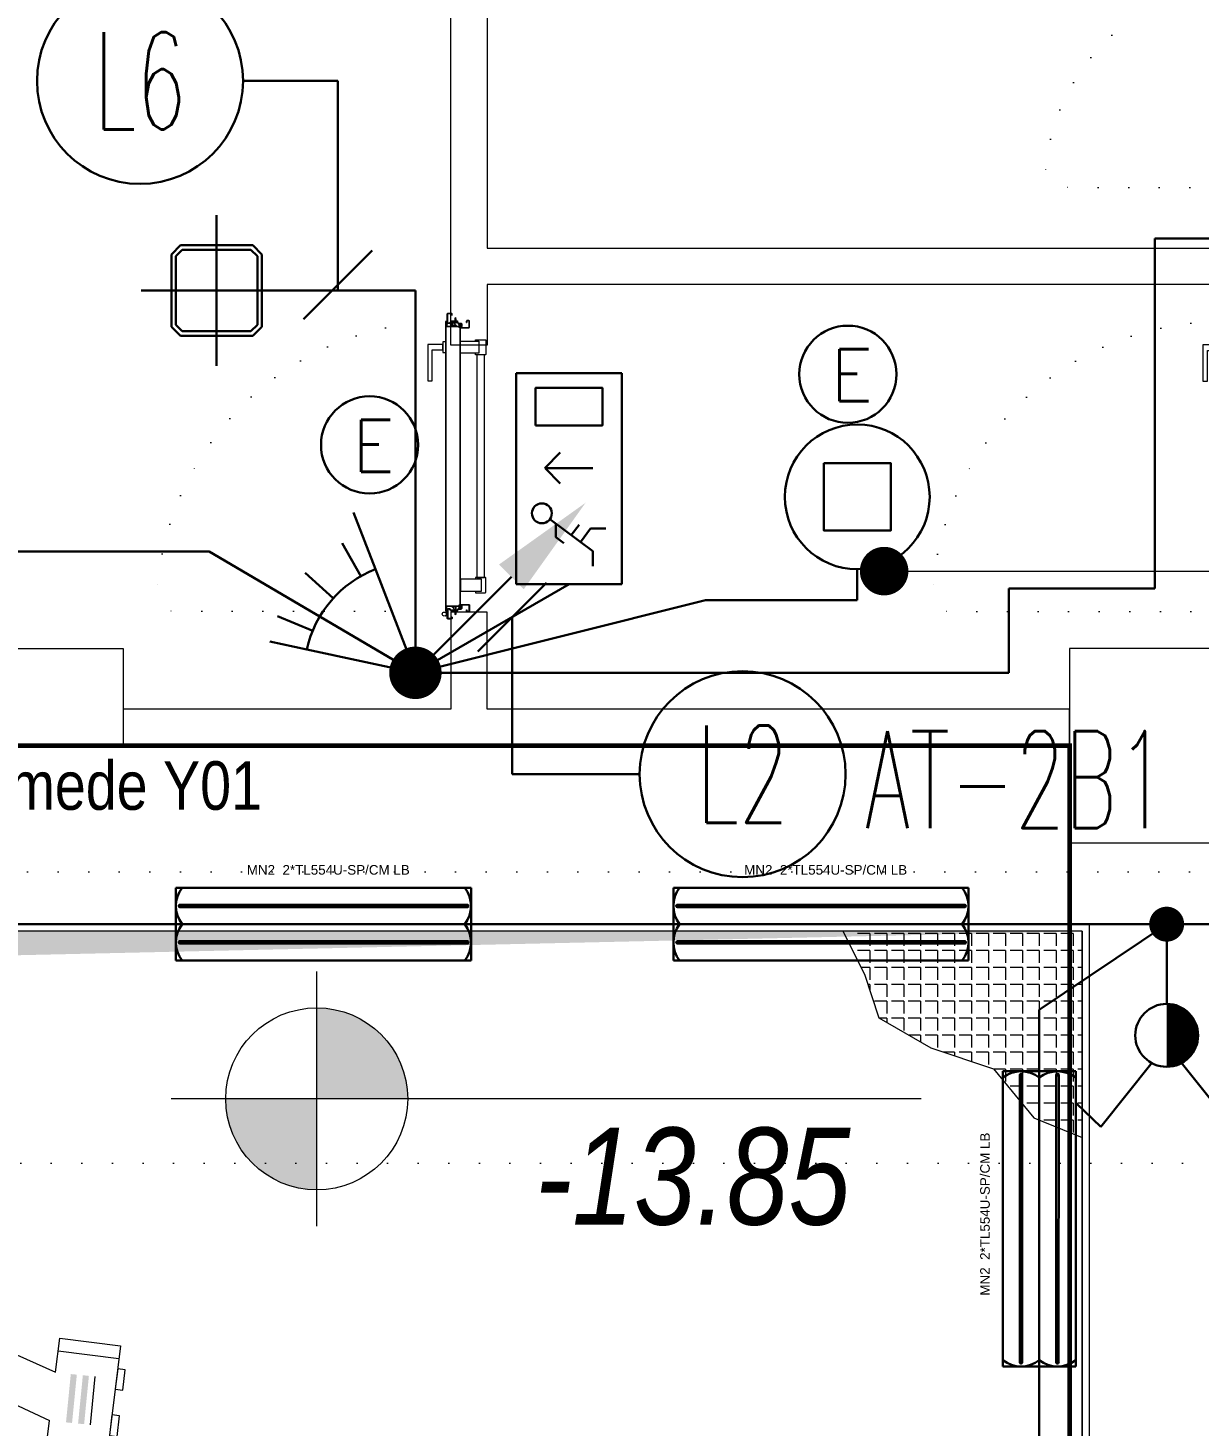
# Model space of a CAD drawing. Header units: metres. Extents: x -13316 to 152404, y -3899 to 30226.
# Drawn here: x 751 to 1233, y 6470 to 7046 of the extents above; entities that cross this region are included whole.
import ezdxf
from ezdxf.enums import TextEntityAlignment as Align

# ---------------------------------------------------------------- set-up
doc = ezdxf.new("R2010")
doc.units = ezdxf.units.M
doc.header["$LTSCALE"] = 100
doc.header["$MEASUREMENT"] = 0
doc.linetypes.add('DOT2', pattern=[0.125, 0, -0.125])
doc.linetypes.add('HIDDEN', pattern=[0.375, 0.25, -0.125])
doc.layers.get('0').update_dxf_attribs({"color": 9, "lineweight": 9})
for name, color, linetype, lineweight in [('00', 9, 'Continuous', 9), ('01', 9, 'Continuous', 9), ('06B', 9, 'Continuous', 9), ('06D', 9, 'Continuous', 9), ('10', 9, 'Continuous', 9), ('14', 9, 'Continuous', 9), ('15', 9, 'Continuous', 9), ('20', 9, 'DOT2', 9), ('21', 9, 'Continuous', 9), ('21_mahal200', 9, 'Continuous', 9), ('E-1x8 W ACİL ÇIKIŞ ARMATÜRÜ (TİP2)', 7, 'Continuous', 30), ('E-2x18(W) PL DOWNLIGHT ARMATÜR (SIVAÜSTÜ)', 7, 'Continuous', 30), ('E-2x54 W SIVAÜSTÜ FLUORESAN YÜKSEK TAVAN ARMATÜRÜ', 7, 'Continuous', 30), ('E-60W PL DOWNLIGHT ARMATÜR (SIVAÜSTÜ)', 7, 'Continuous', 30), ('E-ACİL AYDINLATMA KİTİ', 7, 'Continuous', 30), ('E-DUVARA MONTE PIR (HAREKET SENSÖRÜ)', 7, 'Continuous', 30), ('E-KABLO', 7, 'Continuous', 30), ('E-KOMÜTATÖR ANAHTAR (ETANŞ)', 7, 'Continuous', 30), ('E-LINYE', 7, 'Continuous', 30), ('E-YUKARI ÇIKAN HAT', 7, 'Continuous', 30)]:
    doc.layers.add(name, color=color, linetype=linetype, lineweight=lineweight)
doc.styles.add('Arial', font='arial.ttf', dxfattribs={"height": 2.5})
doc.styles.add('E-YAZI', font='txttw.shx')
doc.styles.add('MuuM_TEXT-ITALIC', font='ARIALNI.TTF')
doc.styles.add('MuuM_TEXT-STANDART', font='ARIALN.TTF')
doc.dimstyles.new('MuuM_DIM200', dxfattribs={"dimscale": 20, "dimtxt": 2, "dimasz": 1, "dimexe": 1, "dimexo": 1, "dimgap": 1, "dimtad": 1, "dimdec": 1, "dimrnd": 0.5, "dimdsep": 46, "dimtxsty": 'MuuM_TEXT-STANDART', "dimblk": 'ARCHTICK', "dimcen": 0, "dimdle": 0.15, "dimclrd": 256, "dimclre": 256, "dimclrt": 256, "dimadec": 0, "dimazin": 0, "dimtfac": 5, "dimtdec": 1, "dimtix": 1, "dimtmove": 2, "dimatfit": 3, "dimldrblk": 'DOT', "dimfxl": 3, "dimfxlon": 1, "dimtolj": 1, "dimlwd": -1, "dimlwe": -1, "dimarcsym": 0})

# ---------------------------------------------------------------- blocks, each defined once
blk = doc.blocks.new('2x54 W SIVAÜSTÜ FLUORESAN YÜKSEK TAVAN ARMATÜRÜ')
at = {"layer": 'E-2x54 W SIVAÜSTÜ FLUORESAN YÜKSEK TAVAN ARMATÜRÜ', "color": 4}
for p, q in [((-60.8, 15), (-60.8, -15)), ((-60.8, 15), (60.8, 15)), ((60.8, 15), (60.8, 0)), ((-60, 0), (-15, 0)), ((15, 0), (60, 0)), ((60.8, 0), (60.8, -15)), ((-60.8, -15), (60.8, -15))]:
    blk.add_line(p, q, dxfattribs=at)
at = {"layer": 'E-2x54 W SIVAÜSTÜ FLUORESAN YÜKSEK TAVAN ARMATÜRÜ', "color": 7}
for p, q in [((-59.27, 8.01), (59.32, 8.01)), ((-59.16, 7.01), (59.44, 7)), ((-60.8, 0), (60.8, 0)), ((-59.27, -6.99), (59.32, -6.99)), ((-59.16, -7.99), (59.44, -8))]:
    blk.add_line(p, q, dxfattribs=at)
for centre in [(-59.23, 7.63), (-59.23, 7.33), (59.36, 7.63), (59.36, 7.33), (-59.23, -7.37), (-59.23, -7.67), (59.36, -7.37), (59.36, -7.67)]:
    blk.add_circle(centre, 0.11, dxfattribs=at)
for centre, radius, start, end in [((-48.66, 7.5), 12.14, 141.85995, 218.14005), ((48.66, 7.5), 12.14, 321.85995, 38.14005), ((-59.12, 7.51), 0.515, 106.86737, 266.76121), ((-59.32, 7.49), 0.519, 289.2244, 84.40418), ((59.47, 7.51), 0.515, 106.86737, 266.76121), ((59.27, 7.49), 0.519, 289.2244, 84.40418), ((-48.66, -7.5), 12.14, 141.85995, 218.14005), ((48.66, -7.5), 12.14, 321.85995, 38.14005), ((-59.12, -7.49), 0.515, 106.86737, 266.76121), ((-59.32, -7.51), 0.519, 289.2244, 84.40418), ((59.47, -7.49), 0.515, 106.86737, 266.76121), ((59.27, -7.51), 0.519, 289.2244, 84.40418)]:
    blk.add_arc(centre, radius, start, end, dxfattribs=at)
at = {"layer": 'E-2x54 W SIVAÜSTÜ FLUORESAN YÜKSEK TAVAN ARMATÜRÜ', "color": 7, "style": 'Arial'}
blk.add_text('MN2  2*TL554U-SP/CM LB', height=3.9508, dxfattribs=at).set_placement((-31.61, 20.4))
blk = doc.blocks.new('100_KOMÜTATÖR ANAHTAR (ETANŞ)')
at = {"layer": 'E-KOMÜTATÖR ANAHTAR (ETANŞ)', "color": 4}
for p, q in [((-1.695, 5.222), (-2.326, 4.622)), ((-0.372, 3.563), (-1.695, 5.222)), ((0.372, 3.563), (1.695, 5.222)), ((1.695, 5.222), (2.326, 4.622)), ((0, 2.053), (0, 0))]:
    blk.add_line(p, q, dxfattribs=at)
at = {"layer": 'E-KOMÜTATÖR ANAHTAR (ETANŞ)', "color": 4, "const_width": 0.81}
blk.add_lwpolyline([(0, 3.268, 0.414214), (-0.405, 2.863, 0.414214), (0, 2.458, 0.414214)], format="xyb", dxfattribs=at)
at = {"layer": 'E-KOMÜTATÖR ANAHTAR (ETANŞ)', "color": 4}
blk.add_circle((0, 2.863), 0.81, dxfattribs=at)
blk = doc.blocks.new('100_1x8 W ACİL ÇIKIŞ ARMATÜRÜ (TİP2)')
at = {"layer": 'E-1x8 W ACİL ÇIKIŞ ARMATÜRÜ (TİP2)', "color": 4}
for p, q in [((-3.4, 0), (-3.4, 3.4)), ((-3.4, 3.4), (3.4, 3.4)), ((3.4, 3.4), (3.4, 0)), ((3.4, 0), (-3.4, 0))]:
    blk.add_line(p, q, dxfattribs=at)
at = {"layer": 'E-1x8 W ACİL ÇIKIŞ ARMATÜRÜ (TİP2)', "color": 1}
for p, q in [((-1.305, 2.317), (-2.331, 0.937)), ((-0.16, 1.989), (0.335, 2.471)), ((0.34, 2.476), (0.34, 0.934)), ((0.34, 2.476), (0.84, 1.989)), ((-1.882, 2.125), (-2.072, 1.87)), ((-1.448, 2.125), (-1.882, 2.125)), ((-1.484, 1.378), (-1.818, 1.627)), ((-2.821, 0.937), (-2.331, 0.937)), ((-1.608, 1.01), (-2.039, 1.33)), ((-1.608, 1.01), (-1.608, 0.516))]:
    blk.add_line(p, q, dxfattribs=at)
blk.add_lwpolyline([(1.715, 2.777), (2.92, 2.777), (2.92, 0.623), (1.715, 0.623)], close=True, dxfattribs=at)
blk.add_circle((-1.115, 2.574), 0.32, dxfattribs=at)
blk = doc.blocks.new('100_YUKARI ÇIKAN HAT')
at = {"layer": 'E-YUKARI ÇIKAN HAT', "color": 3, "linetype": 'Continuous'}
blk.add_line((2.472, 2.471), (0, 0), dxfattribs=at)
at = {"layer": 'E-YUKARI ÇIKAN HAT', "color": 4, "linetype": 'Continuous', "const_width": 0.675}
blk.add_lwpolyline([(-0.338, 0, 1), (0.337, 0, 1)], format="xyb", close=True, dxfattribs=at)
at = {"layer": 'E-YUKARI ÇIKAN HAT', "color": 3, "linetype": 'Continuous'}
blk.add_solid([(2.154, 2.789), (2.79, 2.152), (4.382, 4.379)], dxfattribs=at)
blk = doc.blocks.new('100_60W PL DOWNLIGHT ARMATÜR (SIVAÜSTÜ)')
at = {"layer": 'E-60W PL DOWNLIGHT ARMATÜR (SIVAÜSTÜ)', "color": 3}
blk.add_lwpolyline([(-0.865, 0.865), (0.865, 0.865), (0.865, -0.865), (-0.865, -0.865)], close=True, dxfattribs=at)
at = {"layer": 'E-60W PL DOWNLIGHT ARMATÜR (SIVAÜSTÜ)', "color": 4}
blk.add_circle((0, 0), 1.865, dxfattribs=at)
blk = doc.blocks.new('100_DUVARA MONTE PIR (HAREKET SENSÖRÜ)')
at = {"layer": 'E-DUVARA MONTE PIR (HAREKET SENSÖRÜ)', "color": 4}
for p, q in [((3.645, 1.193), (2.717, 0.889)), ((2.717, 0.889), (0, 0)), ((3.799, 0.528), (2.831, 0.393)), ((0, 0), (2.232, -1.786)), ((3.751, -0.797), (2.796, -0.594)), ((2.232, -1.786), (3.454, -2.765)), ((3.311, -1.936), (2.468, -1.443))]:
    blk.add_line(p, q, dxfattribs=at)
blk.add_arc((0, 0), 2.859, 321.3229, 18.1202, dxfattribs=at)
blk = doc.blocks.new('100_2x18(W) PL DOWNLIGHT ARMATÜR (SIVAÜSTÜ)')
at = {"layer": 'E-2x18(W) PL DOWNLIGHT ARMATÜR (SIVAÜSTÜ)', "color": 4, "ltscale": 0.4}
for q in [(0, 25), (0, 25), (-25, 0), (-25, 0), (0, -25), (25, 0), (0, -25), (25, 0)]:
    blk.add_line((0, 0), q, dxfattribs=at)
at = {"layer": 'E-2x18(W) PL DOWNLIGHT ARMATÜR (SIVAÜSTÜ)', "color": 4}
for p, q in [((-12, 15), (-15, 12)), ((12, 15), (-12, 15)), ((15, 12), (12, 15)), ((-15, 12), (-15, -12)), ((-11.38, 13.5), (-13.5, 11.38)), ((-13.5, 11.38), (-13.5, -11.38)), ((11.38, 13.5), (-11.38, 13.5)), ((13.5, 11.38), (11.38, 13.5)), ((13.5, -11.38), (13.5, 11.38)), ((15, -12), (15, 12)), ((-15, -12), (-12, -15)), ((-13.5, -11.38), (-11.38, -13.5)), ((-11.38, -13.5), (11.38, -13.5)), ((11.38, -13.5), (13.5, -11.38)), ((12, -15), (15, -12)), ((-12, -15), (12, -15))]:
    blk.add_line(p, q, dxfattribs=at)
blk = doc.blocks.new('100_ACİL AYDINLATMA KİTİ')
at = {"layer": 'E-ACİL AYDINLATMA KİTİ', "color": 3}
blk.add_circle((0, 0), 1.251, dxfattribs=at)
at = {"layer": 'E-ACİL AYDINLATMA KİTİ', "color": 3, "style": 'E-YAZI'}
blk.add_text('E', height=1.34, dxfattribs=at).set_placement((-0.448, -0.694))
blk = doc.blocks.new('p-kolon_80x80')
blk.add_lwpolyline([(-40, -40), (40, -40), (40, 40), (-40, 40)], close=True)
blk = doc.blocks.new('2.bod.sitatik')
at = {"layer": '01'}
blk.add_lwpolyline([(1981.24, 154.38), (1694.99, -40), (1694.99, -40), (60, -1150.28), (40, -1163.86), (40, -1188.24), (40, -1370), (40, -1370), (40, -1430), (40, -1430), (40, -1850), (470, -1850), (470, -1890), (40, -1890), (40, -2160), (470, -2160), (470, -2200), (40, -2200), (40, -2200), (40, -2200), (40, -2945), (0, -2945), (0, -1142.67), (1968.94, 194.38)], dxfattribs=at)
blk.add_blockref('p-kolon_80x80', (900, -2200), dxfattribs=at)
blk = doc.blocks.new('p-işyeri')
at = {"color": 0, "const_width": 2}
blk.add_lwpolyline([(200, 0), (200, 700), (-200, 700), (-200, 0)], close=True, dxfattribs=at)
blk = doc.blocks.new('*U21')
at = {"ltscale": 15}
for p, q in [((-24.9, 0.9), (-25.7, 0)), ((-24.9, -0.9), (-25.7, 0)), ((-22.9, 1.5), (-24.9, 0.9)), ((-22.9, 1.5), (-22.9, -1.5)), ((-21.2, -2.7), (-18.1, 2.8)), ((-21, -2.7), (-17.9, 2.7)), ((-19.7, -2.7), (-16.6, 2.8)), ((-19.5, -2.7), (-16.4, 2.7)), ((-18.5, 1.5), (-18.3, 2)), ((-18.2, -2.7), (-15.1, 2.8)), ((-18, -2.7), (-14.9, 2.7)), ((-17, 1.5), (-16.8, 2)), ((-16.7, -2.7), (-13.6, 2.8)), ((-16.5, -2.7), (-13.4, 2.7)), ((-15.5, 1.5), (-15.3, 2)), ((-15.2, -2.7), (-12.1, 2.8)), ((-15, -2.7), (-11.9, 2.7)), ((-14, 1.5), (-13.8, 2)), ((-13.7, -2.7), (-10.6, 2.8)), ((-13.5, -2.7), (-10.4, 2.7)), ((-12.5, 1.5), (-12.3, 2)), ((-12.2, -2.7), (-9.1, 2.8)), ((-12, -2.7), (-8.9, 2.7)), ((-11, 1.5), (-10.8, 2)), ((-10.7, -2.7), (-7.6, 2.8)), ((-10.5, -2.7), (-7.4, 2.7)), ((-9.5, 1.5), (-9.3, 2)), ((-9.2, -2.7), (-6.1, 2.8)), ((-9, -2.7), (-5.9, 2.7)), ((-8, 1.5), (-7.8, 2)), ((-7.7, -2.7), (-4.6, 2.8)), ((-7.5, -2.7), (-4.4, 2.7)), ((-6.5, 1.5), (-6.3, 2)), ((-6.2, -2.7), (-3.1, 2.8)), ((-6, -2.7), (-2.9, 2.7)), ((-5, 1.5), (-4.8, 2)), ((-4.7, -2.7), (-1.6, 2.8)), ((-4.5, -2.7), (-1.4, 2.7)), ((-3.5, 1.5), (-3.3, 2)), ((-2, 1.5), (-1.8, 2)), ((-0.5, 4.2), (-1.5, 1.5)), ((0, 0.5), (-0.6, 0.5)), ((-24.9, -0.9), (-22.9, -1.5)), ((-8.6, -1.5), (-22.9, -1.5)), ((-21.2, -2.7), (-20.9, -1.5)), ((-20.3, -1.5), (-19.1, -1.5)), ((-19.7, -2.7), (-19.4, -1.5)), ((-18.8, -1.5), (-17.6, -1.5)), ((-18.2, -2.7), (-17.9, -1.5)), ((-17.3, -1.5), (-16.1, -1.5)), ((-16.7, -2.7), (-16.4, -1.5)), ((-15.8, -1.5), (-14.6, -1.5)), ((-15.2, -2.7), (-14.9, -1.5)), ((-14.3, -1.5), (-13.1, -1.5)), ((-13.7, -2.7), (-13.4, -1.5)), ((-12.8, -1.5), (-11.6, -1.5)), ((-12.2, -2.7), (-11.9, -1.5)), ((-11.3, -1.5), (-10.1, -1.5)), ((-10.7, -2.7), (-10.4, -1.5)), ((-9.8, -1.5), (-8.6, -1.5)), ((-9.2, -2.7), (-8.9, -1.5)), ((-8.3, -1.5), (-7.1, -1.5)), ((-7.7, -2.7), (-7.4, -1.5)), ((-6.8, -1.5), (-5.6, -1.5)), ((-6.2, -2.7), (-5.9, -1.5)), ((-5.3, -1.5), (-4.1, -1.5)), ((-4.7, -2.7), (-4.4, -1.5)), ((-3.8, -1.5), (-2.1, -1.5)), ((-0.5, -4.2), (-1.5, -1.5)), ((0, -0.5), (-0.6, -0.5))]:
    blk.add_line(p, q, dxfattribs=at)
for p, q in [((-6.9, 1.5), (-22.9, 1.5)), ((-17.4, 1.5), (-18.6, 1.5)), ((-15.9, 1.5), (-17.1, 1.5)), ((-14.4, 1.5), (-15.6, 1.5)), ((-12.9, 1.5), (-14.1, 1.5)), ((-11.4, 1.5), (-12.6, 1.5)), ((-9.9, 1.5), (-11.1, 1.5)), ((-8.4, 1.5), (-9.6, 1.5)), ((-6.9, 1.5), (-8.1, 1.5)), ((-5.4, 1.5), (-6.6, 1.5)), ((-3.9, 1.5), (-5.1, 1.5)), ((-2.4, 1.5), (-3.6, 1.5)), ((-1.5, 1.5), (-2.1, 1.5)), ((0, 0.5), (0, 4.1)), ((-1.5, -1.5), (-2.1, -1.5)), ((0, -0.5), (0, -4.1))]:
    blk.add_line(p, q)
for centre, radius, start, end in [((-26, 3.9), 3.92, 274.361, 322.10246), ((-26, -3.9), 3.92, 37.89754, 85.639), ((-18, 2.8), 0.0971, 330.32042, 150.32042), ((-16.5, 2.8), 0.0971, 330.32042, 150.32042), ((-15, 2.8), 0.0971, 330.32042, 150.32042), ((-13.5, 2.8), 0.0971, 330.32042, 150.32042), ((-12, 2.8), 0.0971, 330.32042, 150.32042), ((-10.5, 2.8), 0.0971, 330.32042, 150.32042), ((-9, 2.8), 0.0971, 330.32042, 150.32042), ((-7.5, 2.8), 0.0971, 330.32042, 150.32042), ((-6, 2.8), 0.0971, 330.32042, 150.32042), ((-4.5, 2.8), 0.0971, 330.32042, 150.32042), ((-3, 2.8), 0.0971, 330.32042, 150.32042), ((-1.5, 2.8), 0.0971, 330.32042, 150.32042), ((-0.6, 0), 0.486, 90, 270), ((-0.3, 4.1), 0.25, 0, 150.08641), ((-21.1, -2.7), 0.0971, 150.32042, 330.32042), ((-19.6, -2.7), 0.0971, 150.32042, 330.32042), ((-18.1, -2.7), 0.0971, 150.32042, 330.32042), ((-16.6, -2.7), 0.0971, 150.32042, 330.32042), ((-15.1, -2.7), 0.0971, 150.32042, 330.32042), ((-13.6, -2.7), 0.0971, 150.32042, 330.32042), ((-12.1, -2.7), 0.0971, 150.32042, 330.32042), ((-10.6, -2.7), 0.0971, 150.32042, 330.32042), ((-9.1, -2.7), 0.0971, 150.32042, 330.32042), ((-7.6, -2.7), 0.0971, 150.32042, 330.32042), ((-6.1, -2.7), 0.0971, 150.32042, 330.32042), ((-4.6, -2.7), 0.0971, 150.32042, 330.32042), ((-0.3, -4.1), 0.25, 209.91359, 0)]:
    blk.add_arc(centre, radius, start, end, dxfattribs=at)
blk = doc.blocks.new('conta')
at = {"ltscale": 10}
for p, q in [((-2649.88, 5344.46), (-2649.78, 5344.3)), ((-2649.87, 5345.53), (-2649.81, 5345.61)), ((-2649.78, 5344.3), (-2649.74, 5344.3)), ((-2649.72, 5345.4), (-2649.28, 5345.4)), ((-2649.25, 5345.41), (-2649.09, 5345.51)), ((-2648.97, 5344.05), (-2648.78, 5343.8)), ((-2648.87, 5344.09), (-2648.7, 5343.86)), ((-2648.83, 5344.87), (-2648.56, 5345.24)), ((-2648.77, 5345.12), (-2648.63, 5345.3)), ((-2648.71, 5343.79), (-2648.71, 5343.79)), ((-2648.56, 5345.31), (-2648.56, 5345.31))]:
    blk.add_line(p, q, dxfattribs=at)
for centre, radius, start, end in [((-2653.03, 5345), 3.19, 350.46739, 8.93723), ((-2649.87, 5344.47), 0.02, 170.46739, 213.74513), ((-2649.83, 5345.5), 0.05, 140.63452, 188.93723), ((-2649.74, 5345.58), 0.0696, 22.24275, 159.25804), ((-2650.94, 5345.01), 1.24, 340.33821, 16.77718), ((-2649.74, 5344.58), 0.03, 160.33821, 273.26661), ((-2649.72, 5345.37), 0.03, 90, 196.77718), ((-2649.56, 5341.55), 3.01, 80.43616, 93.26661), ((-2649.28, 5345.45), 0.05, 270, 303.00619), ((-2649.22, 5344.14), 0.231, 353.95711, 81.90038), ((-2649.08, 5345.49), 0.03, 4.79721, 123.00619), ((-2649.06, 5344.54), 0.03, 260.43616, 338.70659), ((-2650.22, 5344.99), 1.27, 338.70659, 23.04177), ((-2648.89, 5344.11), 0.1, 173.95711, 217.26527), ((-2649.01, 5345.57), 0.05, 18.79511, 42.1429), ((-2651.17, 5344.83), 2.33, 7.58966, 18.79511), ((-2658.2, 5345.19), 9.36, 353.68569, 357.8537), ((-2648.79, 5344.15), 0.1, 173.68569, 217.26527), ((-2648.81, 5345.15), 0.05, 187.58966, 322.73473), ((-2648.79, 5344.84), 0.05, 142.73473, 180.2669), ((-2648.74, 5343.83), 0.05, 217.26527, 307.26527), ((-2648.74, 5343.83), 0.05, 307.26527, 37.26527), ((-2648.59, 5345.27), 0.05, 52.73473, 142.73473), ((-2648.59, 5345.27), 0.05, 322.73473, 52.73473)]:
    blk.add_arc(centre, radius, start, end, dxfattribs=at)
for points, knots in [([(-2649.74, 5344.31), (-2649.74, 5344.34), (-2649.7, 5344.52), (-2649.59, 5344.33), (-2649.34, 5344.36), (-2649.23, 5344.37), (-2649.18, 5344.37)], [0, 0, 0, 0, 0.1008757, 0.3841126, 0.5436166, 0.6906785, 0.6906785, 0.6906785, 0.6906785]), ([(-2648.98, 5345.6), (-2649, 5345.63), (-2649.09, 5345.71), (-2649.23, 5345.44), (-2649.32, 5345.74), (-2649.39, 5345.46), (-2649.51, 5345.75), (-2649.59, 5345.5), (-2649.65, 5345.57), (-2649.68, 5345.61)], [0.0086373, 0.0086373, 0.0086373, 0.0086373, 0.1097304, 0.3133405, 0.4430081, 0.5658764, 0.7165186, 0.8527974, 0.9648495, 0.9648495, 0.9648495, 0.9648495])]:
    blk.add_open_spline(points, degree=3, knots=knots, dxfattribs=at)
blk = doc.blocks.new('p-yn_sackasa')
at = {"layer": '10', "linetype": 'Continuous'}
for p, q in [((0, 6.16), (0, 6.9)), ((0.01, 6.9), (0.01, 6.15)), ((0.14, 6.9), (0.14, 6.16)), ((0.15, 6.9), (0.15, 6.16)), ((2.69, 7.16), (0.26, 7.16)), ((2.69, 7.15), (0.26, 7.15)), ((2.69, 7.02), (0.26, 7.02)), ((0.26, 7.01), (2.69, 7.01)), ((0.26, 6.05), (0.76, 6.05)), ((0.75, 6.04), (0.26, 6.04)), ((0.26, 5.91), (0.75, 5.91)), ((0.76, 5.9), (0.26, 5.9)), ((0.75, 5.91), (0.75, 6.04)), ((0.76, 5.9), (0.76, 6.05)), ((2.8, 3.29), (2.8, 6.9)), ((2.81, 3.29), (2.81, 6.9)), ((2.94, 3.29), (2.94, 6.9)), ((2.95, 3.29), (2.95, 6.9)), ((-2.19, 0), (-2.19, -0.15)), ((0.67, -0.71), (0.67, 2.27)), ((0.69, -0.71), (0.69, 2.27)), ((0.81, -0.71), (0.81, 2.27)), ((0.83, -0.71), (0.83, 2.27)), ((0.92, 2.33), (0.95, 2.32)), ((0.93, 2.34), (0.95, 2.33)), ((1.01, 2.46), (0.99, 2.47)), ((0.99, 2.46), (1.01, 2.45)), ((1.11, 2.52), (1.11, 3.73)), ((1.12, 2.52), (1.12, 3.73)), ((1.25, 3.73), (1.25, 2.52)), ((1.26, 2.52), (1.26, 3.73)), ((1.37, 3.98), (2.49, 3.98)), ((2.49, 3.97), (1.37, 3.97)), ((1.37, 3.84), (2.49, 3.84)), ((2.49, 3.83), (1.37, 3.83)), ((2.6, 3.69), (2.5, 3.36)), ((2.51, 3.35), (2.61, 3.69)), ((2.73, 3.65), (2.63, 3.32)), ((2.74, 3.64), (2.64, 3.31)), ((-2.95, -0.25), (-2.95, -1.75)), ((-2.94, -1.75), (-2.94, -0.25)), ((-2.81, -0.25), (-2.81, -1.75)), ((-2.8, -0.25), (-2.8, -1.75)), ((-2.19, 0), (-2.7, 0)), ((-2.2, -0.01), (-2.7, -0.01)), ((-2.2, -0.14), (-2.7, -0.14)), ((-2.19, -0.15), (-2.7, -0.15)), ((1.01, -1.85), (-2.7, -1.85)), ((1.01, -1.86), (-2.7, -1.86)), ((-2.7, -1.99), (1.01, -1.99)), ((1.01, -2), (-2.7, -2)), ((-2.2, -0.14), (-2.2, -0.01)), ((0.92, -0.77), (0.95, -0.76)), ((0.93, -0.78), (0.95, -0.77)), ((0.99, -0.89), (1.01, -0.88)), ((1.01, -0.89), (0.99, -0.91)), ((1.11, -0.96), (1.11, -1.75)), ((1.12, -0.96), (1.12, -1.75)), ((1.25, -0.96), (1.25, -1.75)), ((1.26, -0.96), (1.26, -1.75))]:
    blk.add_line(p, q, dxfattribs=at)
for points in [[(0.15, 2.14), (0.67, 2.14), (0.67, -0.54), (0.15, -0.54)], [(0.15, 2.14), (0.41, 2.14), (0.41, -0.54), (0.15, -0.54)]]:
    blk.add_lwpolyline(points, close=True, dxfattribs=at)
for centre, radius, start, end in [((0.26, 6.9), 0.261, 90, 180), ((0.26, 6.16), 0.261, 180, 270), ((0.26, 6.9), 0.249, 90, 180), ((0.26, 6.16), 0.249, 181.34499, 271.35021), ((0.26, 6.9), 0.122, 90, 180), ((0.26, 6.16), 0.122, 180, 270), ((0.26, 6.9), 0.11, 90, 180), ((0.26, 6.16), 0.11, 180, 270), ((2.69, 6.9), 0.261, 0, 90), ((2.69, 6.9), 0.249, 0, 90), ((2.69, 6.9), 0.122, 0, 90), ((2.69, 6.9), 0.11, 0, 90), ((0.89, 2.27), 0.219, 63.21528, 180), ((0.89, 2.27), 0.206, 63.21689, 180), ((0.89, 2.27), 0.0801, 63.21502, 180), ((0.89, 2.27), 0.0674, 63.21445, 180), ((1.04, 2.52), 0.206, 243.2197, 0), ((1.04, 2.52), 0.219, 243.21479, 0), ((1.04, 2.52), 0.0801, 243.22028, 0), ((1.04, 2.52), 0.0674, 243.21287, 0), ((1.37, 3.73), 0.253, 90, 180), ((1.37, 3.73), 0.24, 90, 180), ((1.37, 3.73), 0.114, 90, 180), ((1.37, 3.73), 0.101, 90, 180), ((2.49, 3.72), 0.261, 342.86025, 90), ((2.49, 3.72), 0.249, 342.86129, 90), ((2.49, 3.72), 0.122, 342.86074, 90), ((2.49, 3.72), 0.11, 342.86215, 90), ((2.72, 3.29), 0.232, 162.8601, 0), ((2.72, 3.29), 0.219, 162.86127, 0), ((2.72, 3.29), 0.0927, 162.86053, 0), ((2.72, 3.29), 0.0801, 162.86241, 0), ((-2.7, -0.25), 0.253, 90, 180), ((-2.7, -1.75), 0.253, 180, 270), ((-2.7, -0.25), 0.24, 90, 180), ((-2.7, -1.75), 0.24, 180, 270), ((-2.7, -0.25), 0.114, 90, 180), ((-2.7, -1.75), 0.114, 180, 270), ((-2.7, -0.25), 0.101, 90, 180), ((-2.7, -1.75), 0.101, 180, 270), ((0.89, -0.71), 0.219, 180, 296.78496), ((0.89, -0.71), 0.206, 180, 296.78515), ((0.89, -0.71), 0.0801, 180, 296.78498), ((0.89, -0.71), 0.0674, 180, 180.52454), ((0.89, -0.71), 0.0674, 180, 296.78713), ((1.04, -0.96), 0.219, 0, 116.78545), ((1.04, -0.96), 0.206, 0, 116.78362), ((1.04, -0.96), 0.0801, 0, 116.78105), ((1.04, -0.96), 0.0674, 0, 116.78713), ((1.01, -1.75), 0.114, 270, 0), ((1.01, -1.75), 0.24, 270, 0), ((1.01, -1.75), 0.101, 270, 0), ((1.01, -1.75), 0.253, 270, 0)]:
    blk.add_arc(centre, radius, start, end, dxfattribs=at)
at = {"layer": '10', "xscale": 0.0842696629213483, "yscale": 0.0842696629213483, "zscale": 0.0842696629213483}
blk.add_blockref('*U21', (0.95, 1.35), dxfattribs=at)
at = {"layer": '14', "xscale": -0.7887640449438696, "yscale": 0.7887640449438696, "zscale": 0.7887640449438204, "rotation": 90}
blk.add_blockref('conta', (4217.78, -2086.42), dxfattribs=at)
blk = doc.blocks.new('*U621')
at = {"layer": '06D'}
for points in [[(110.12, 4.76), (110.12, 11.01), (95.12, 11.01), (95.12, 9.14), (107.87, 9.14), (107.87, 9.14), (107.87, 4.76), (110.12, 4.76)], [(111.2, 3.51), (111.2, 4.76), (106.8, 4.76), (106.8, 3.51), (111.2, 3.51)]]:
    blk.add_lwpolyline(points, dxfattribs=at)
for points in [[(8.5, -11.11), (13.5, -11.11), (13.5, -2.49), (8.5, -2.49)], [(111.5, -9.99), (106.5, -9.99), (106.5, -2.49), (111.5, -2.49)], [(14.12, -12.36), (105.87, -12.36), (105.87, -9.23), (14.12, -9.23)]]:
    blk.add_lwpolyline(points, close=True, dxfattribs=at)
for points in [[(8.5, -8.61), (7.87, -8.61), (7.87, -12.61, 0.414214), (8.25, -12.98), (13.75, -12.98, 0.414214), (14.12, -12.61), (14.12, -8.61), (13.5, -8.61)], [(111.5, -8.61), (112.12, -8.61), (112.12, -12.61, -0.414214), (111.75, -12.98), (106.25, -12.98, -0.414214), (105.87, -12.61), (105.87, -8.61), (106.5, -8.61)]]:
    blk.add_lwpolyline(points, format="xyb", dxfattribs=at)
at = {"layer": '10', "ltscale": 10}
for p, q in [((-1.6, 3.68), (-1.73, 3.58)), ((-1.6, 3.68), (-1.73, 3.58)), ((-1.22, 3.11), (-1.22, 3.24)), ((-1.22, 3.11), (-1.22, 3.24)), ((-1.22, 3.11), (-1.05, 3.11)), ((-1.22, 3.11), (-1.05, 3.11)), ((-1.05, 2.95), (-1.05, 3.38)), ((-1.05, 2.95), (-1.05, 3.38)), ((-0.84, 2.95), (-0.84, 3.38)), ((-0.84, 2.95), (-0.84, 3.38)), ((0.3, 3.41), (0.3, 3.29)), ((0.4, 3.51), (119.6, 3.51)), ((0.4, 3.19), (2.25, 3.19)), ((0.45, 3.36), (119.54, 3.36)), ((0.45, 3.36), (0.45, 3.34)), ((0.45, 3.34), (2.35, 3.34)), ((1, 0.04), (2, 0.69)), ((2, 1.13), (2, 0.69)), ((2.3, 1.13), (2, 1.13)), ((2, 0.69), (2, -0.81)), ((2.3, 3.14), (2.3, -2.39)), ((2.3, 0.69), (2.3, 1.13)), ((2.3, -0.81), (2.3, 0.69)), ((2.45, 3.24), (2.45, -2.29)), ((117.55, 3.24), (117.55, -2.29)), ((119.54, 3.34), (117.65, 3.34)), ((117.7, 3.14), (117.7, -2.39)), ((117.7, 1.13), (117.7, -0.37)), ((118, 1.13), (117.7, 1.13)), ((117.7, 1.13), (117.7, -0.37)), ((118, 1.13), (117.7, 1.13)), ((119.6, 3.19), (117.75, 3.19)), ((118, -0.37), (118, 1.13)), ((118, -0.37), (118, 1.13)), ((118, 0.88), (119, 0.88)), ((118, 0.88), (119, 0.88)), ((118, 0.68), (119, 0.68)), ((118, 0.68), (119, 0.68)), ((119, 0.28), (118, -0.37)), ((119, 0.28), (118, -0.37)), ((119.55, 3.36), (119.55, 3.34)), ((119.7, 3.41), (119.7, 3.29)), ((2, -0.36), (1, -0.36)), ((2, -0.56), (1, -0.56)), ((2, -0.81), (2.3, -0.81)), ((2.4, -2.49), (117.6, -2.49)), ((2.5, -2.34), (117.5, -2.34)), ((117.7, -0.37), (117.7, -0.81)), ((117.7, -0.37), (117.7, -0.81)), ((117.7, -0.81), (118, -0.81)), ((117.7, -0.81), (118, -0.81)), ((118, -0.81), (118, -0.37)), ((118, -0.81), (118, -0.37))]:
    blk.add_line(p, q, dxfattribs=at)
blk.add_circle((-0.95, 4.22), 0.843, dxfattribs=at)
blk.add_circle((-0.95, 4.22), 0.843, dxfattribs=at)
for centre, radius, start, end in [((-0.95, 4.22), 1.01, 219.4092, 254.28614), ((-0.95, 4.22), 1.01, 219.4092, 254.28614), ((-0.42, 3.21), 0.428, 156.35197, 217.62095), ((-0.42, 3.21), 0.428, 156.35197, 217.62095), ((-0.42, 3.21), 0.302, 105.55242, 240.03149), ((-0.42, 3.21), 0.302, 105.55242, 240.03149), ((0.4, 3.41), 0.1, 90, 180), ((0.4, 3.29), 0.1, 180, 270), ((0.45, 3.36), 0.005, 90, 180), ((0.45, 3.34), 0.005, 180, 270), ((2.25, 3.14), 0.05, 0, 90), ((2.35, 3.24), 0.1, 0, 90), ((117.65, 3.24), 0.1, 90, 180), ((117.75, 3.14), 0.05, 90, 180), ((119.54, 3.36), 0.005, 0, 90), ((119.54, 3.34), 0.005, 270, 0), ((119.6, 3.41), 0.1, 0, 90), ((119.6, 3.29), 0.1, 270, 0), ((2.4, -2.39), 0.1, 180, 270), ((2.5, -2.29), 0.05, 180, 270), ((117.56, -2.35), 0.141, 284.92708, 345.07292)]:
    blk.add_arc(centre, radius, start, end, dxfattribs=at)
at = {"layer": '20'}
blk.add_lwpolyline([(0.3, 3.35), (0.3, 122.75, -0.414214), (119.7, 3.35, 1)], format="xyb", dxfattribs=at)
at = {"xscale": -1, "rotation": 180}
blk.add_blockref('p-yn_sackasa', (0, 0.95), dxfattribs=at)
at = {"rotation": 180}
blk.add_blockref('p-yn_sackasa', (120, 0.95), dxfattribs=at)
blk = doc.blocks.new('p-mekanik_boyahane_mahal01')
h = blk.add_hatch(color=256)
h.paths.add_polyline_path([(379.18, 40.18), (381.67, 39.93), (383.64, 59.83), (381.15, 60.08)])
h.paths.add_polyline_path([(374.21, 40.67), (376.7, 40.42), (378.67, 60.33), (376.18, 60.57)])
h = blk.add_hatch(color=256)
h.paths.add_polyline_path([(379.18, 40.18), (381.67, 39.93), (383.64, 59.83), (381.15, 60.08)])
h.paths.add_polyline_path([(374.21, 40.67), (376.7, 40.42), (378.67, 60.33), (376.18, 60.57)])
for p, q in [((796, 246), (0, 246)), ((793, 243), (3, 243)), ((694.31, 243), (703.23, 225.37)), ((705.45, 242.09), (700.37, 242.09)), ((705.45, 242.09), (705.45, 237.01)), ((712.43, 242.09), (707.35, 242.09)), ((712.43, 242.09), (712.43, 237.01)), ((719.42, 242.09), (714.34, 242.09)), ((719.42, 242.09), (719.42, 237.01)), ((726.4, 242.09), (721.32, 242.09)), ((726.4, 242.09), (726.4, 237.01)), ((733.39, 242.09), (728.31, 242.09)), ((733.39, 242.09), (733.39, 237.01)), ((740.37, 242.09), (735.29, 242.09)), ((740.37, 242.09), (740.37, 237.01)), ((747.36, 242.09), (742.28, 242.09)), ((747.36, 242.09), (747.36, 237.01)), ((754.34, 242.09), (749.26, 242.09)), ((754.34, 242.09), (754.34, 237.01)), ((761.33, 242.09), (756.25, 242.09)), ((761.33, 242.09), (761.33, 237.01)), ((768.31, 242.09), (763.23, 242.09)), ((768.31, 242.09), (768.31, 237.01)), ((775.3, 242.09), (770.22, 242.09)), ((775.3, 242.09), (775.3, 237.01)), ((782.28, 242.09), (777.2, 242.09)), ((782.28, 242.09), (782.28, 237.01)), ((789.27, 242.09), (784.19, 242.09)), ((789.27, 242.09), (789.27, 237.01)), ((793, 3), (793, 243)), ((796, 3), (796, 246)), ((705.45, 235.1), (700.37, 235.1)), ((705.45, 235.1), (705.45, 230.02)), ((712.43, 235.1), (707.35, 235.1)), ((712.43, 235.1), (712.43, 230.02)), ((719.42, 235.1), (714.34, 235.1)), ((719.42, 235.1), (719.42, 230.02)), ((726.4, 235.1), (721.32, 235.1)), ((726.4, 235.1), (726.4, 230.02)), ((733.39, 235.1), (728.31, 235.1)), ((733.39, 235.1), (733.39, 230.02)), ((740.37, 235.1), (735.29, 235.1)), ((740.37, 235.1), (740.37, 230.02)), ((747.36, 235.1), (742.28, 235.1)), ((747.36, 235.1), (747.36, 230.02)), ((754.34, 235.1), (749.26, 235.1)), ((754.34, 235.1), (754.34, 230.02)), ((761.33, 235.1), (756.25, 235.1)), ((761.33, 235.1), (761.33, 230.02)), ((768.31, 235.1), (763.23, 235.1)), ((768.31, 235.1), (768.31, 230.02)), ((775.3, 235.1), (770.22, 235.1)), ((775.3, 235.1), (775.3, 230.02)), ((782.28, 235.1), (777.2, 235.1)), ((782.28, 235.1), (782.28, 230.02)), ((789.27, 235.1), (784.19, 235.1)), ((789.27, 235.1), (789.27, 230.02)), ((793, 235.1), (791.17, 235.1)), ((705.45, 228.12), (701.77, 228.12)), ((703.23, 225.37), (709.23, 207.36)), ((705.45, 228.12), (705.45, 223.04)), ((712.43, 228.12), (707.35, 228.12)), ((712.43, 228.12), (712.43, 223.04)), ((719.42, 228.12), (714.34, 228.12)), ((719.42, 228.12), (719.42, 223.04)), ((726.4, 228.12), (721.32, 228.12)), ((726.4, 228.12), (726.4, 223.04)), ((733.39, 228.12), (728.31, 228.12)), ((733.39, 228.12), (733.39, 223.04)), ((740.37, 228.12), (735.29, 228.12)), ((740.37, 228.12), (740.37, 223.04)), ((747.36, 228.12), (742.28, 228.12)), ((747.36, 228.12), (747.36, 223.04)), ((754.34, 228.12), (749.26, 228.12)), ((754.34, 228.12), (754.34, 223.04)), ((761.33, 228.12), (756.25, 228.12)), ((761.33, 228.12), (761.33, 223.04)), ((768.31, 228.12), (763.23, 228.12)), ((768.31, 228.12), (768.31, 223.04)), ((775.3, 228.12), (770.22, 228.12)), ((775.3, 228.12), (775.3, 223.04)), ((782.28, 228.12), (777.2, 228.12)), ((782.28, 228.12), (782.28, 223.04)), ((789.27, 228.12), (784.19, 228.12)), ((789.27, 228.12), (789.27, 223.04)), ((793, 228.12), (791.17, 228.12)), ((705.45, 221.13), (704.64, 221.13)), ((705.45, 221.13), (705.45, 218.72)), ((712.43, 221.13), (707.35, 221.13)), ((712.43, 221.13), (712.43, 216.05)), ((719.42, 221.13), (714.34, 221.13)), ((719.42, 221.13), (719.42, 216.05)), ((726.4, 221.13), (721.32, 221.13)), ((726.4, 221.13), (726.4, 216.05)), ((733.39, 221.13), (728.31, 221.13)), ((733.39, 221.13), (733.39, 216.05)), ((740.37, 221.13), (735.29, 221.13)), ((740.37, 221.13), (740.37, 216.05)), ((747.36, 221.13), (742.28, 221.13)), ((747.36, 221.13), (747.36, 216.05)), ((754.34, 221.13), (749.26, 221.13)), ((754.34, 221.13), (754.34, 216.05)), ((761.33, 221.13), (756.25, 221.13)), ((761.33, 221.13), (761.33, 216.05)), ((768.31, 221.13), (763.23, 221.13)), ((768.31, 221.13), (768.31, 216.05)), ((775.3, 221.13), (770.22, 221.13)), ((775.3, 221.13), (775.3, 216.05)), ((782.28, 221.13), (777.2, 221.13)), ((782.28, 221.13), (782.28, 216.05)), ((789.27, 221.13), (784.19, 221.13)), ((789.27, 221.13), (789.27, 216.05)), ((793, 221.13), (791.17, 221.13)), ((712.43, 214.15), (707.35, 214.15)), ((712.43, 214.15), (712.43, 209.07)), ((719.42, 214.15), (714.34, 214.15)), ((719.42, 214.15), (719.42, 209.07)), ((726.4, 214.15), (721.32, 214.15)), ((726.4, 214.15), (726.4, 209.07)), ((733.39, 214.15), (728.31, 214.15)), ((733.39, 214.15), (733.39, 209.07)), ((740.37, 214.15), (735.29, 214.15)), ((740.37, 214.15), (740.37, 209.07)), ((747.36, 214.15), (742.28, 214.15)), ((747.36, 214.15), (747.36, 209.07)), ((754.34, 214.15), (749.26, 214.15)), ((754.34, 214.15), (754.34, 209.07)), ((761.33, 214.15), (756.25, 214.15)), ((761.33, 214.15), (761.33, 209.07)), ((768.31, 214.15), (763.23, 214.15)), ((768.31, 214.15), (768.31, 209.07)), ((775.3, 214.15), (770.22, 214.15)), ((775.3, 214.15), (775.3, 209.07)), ((782.28, 214.15), (777.2, 214.15)), ((782.28, 214.15), (782.28, 209.07)), ((789.27, 214.15), (784.19, 214.15)), ((789.27, 214.15), (789.27, 209.07)), ((793, 214.15), (791.17, 214.15)), ((709.23, 207.36), (730.66, 194.93)), ((712.43, 207.16), (709.58, 207.16)), ((712.43, 207.16), (712.43, 205.5)), ((719.42, 207.16), (714.34, 207.16)), ((719.42, 207.16), (719.42, 202.08)), ((726.4, 207.16), (721.32, 207.16)), ((726.4, 207.16), (726.4, 202.08)), ((733.39, 207.16), (728.31, 207.16)), ((733.39, 207.16), (733.39, 202.08)), ((740.37, 207.16), (735.29, 207.16)), ((740.37, 207.16), (740.37, 202.08)), ((747.36, 207.16), (742.28, 207.16)), ((747.36, 207.16), (747.36, 202.08)), ((754.34, 207.16), (749.26, 207.16)), ((754.34, 207.16), (754.34, 202.08)), ((761.33, 207.16), (756.25, 207.16)), ((761.33, 207.16), (761.33, 202.08)), ((768.31, 207.16), (763.23, 207.16)), ((768.31, 207.16), (768.31, 202.08)), ((775.3, 207.16), (770.22, 207.16)), ((775.3, 207.16), (775.3, 202.08)), ((782.28, 207.16), (777.2, 207.16)), ((782.28, 207.16), (782.28, 202.08)), ((789.27, 207.16), (784.19, 207.16)), ((789.27, 207.16), (789.27, 202.08)), ((793, 207.16), (791.17, 207.16)), ((726.4, 200.18), (721.61, 200.18)), ((726.4, 200.18), (726.4, 197.4)), ((733.39, 200.18), (728.31, 200.18)), ((733.39, 200.18), (733.39, 195.1)), ((740.37, 200.18), (735.29, 200.18)), ((740.37, 200.18), (740.37, 195.1)), ((747.36, 200.18), (742.28, 200.18)), ((747.36, 200.18), (747.36, 195.1)), ((754.34, 200.18), (749.26, 200.18)), ((754.34, 200.18), (754.34, 195.1)), ((761.33, 200.18), (756.25, 200.18)), ((761.33, 200.18), (761.33, 195.1)), ((768.31, 200.18), (763.23, 200.18)), ((768.31, 200.18), (768.31, 195.1)), ((775.3, 200.18), (770.22, 200.18)), ((775.3, 200.18), (775.3, 195.1)), ((782.28, 200.18), (777.2, 200.18)), ((782.28, 200.18), (782.28, 195.1)), ((789.27, 200.18), (784.19, 200.18)), ((789.27, 200.18), (789.27, 195.1)), ((793, 200.18), (791.17, 200.18)), ((730.66, 194.93), (756.37, 186.35)), ((740.37, 193.19), (735.87, 193.19)), ((740.37, 193.19), (740.37, 191.69)), ((747.36, 193.19), (742.28, 193.19)), ((747.36, 193.19), (747.36, 189.36)), ((754.34, 193.19), (749.26, 193.19)), ((754.34, 193.19), (754.34, 188.11)), ((761.33, 193.19), (756.25, 193.19)), ((761.33, 193.19), (761.33, 188.11)), ((768.31, 193.19), (763.23, 193.19)), ((768.31, 193.19), (768.31, 188.11)), ((775.3, 193.19), (770.22, 193.19)), ((775.3, 193.19), (775.3, 188.11)), ((782.28, 193.19), (777.2, 193.19)), ((782.28, 193.19), (782.28, 188.11)), ((789.27, 193.19), (784.19, 193.19)), ((789.27, 193.19), (789.27, 188.11)), ((793, 193.19), (791.17, 193.19)), ((756.37, 186.35), (773.09, 166.2)), ((761.33, 186.21), (756.5, 186.21)), ((761.33, 186.21), (761.33, 181.13)), ((768.31, 186.21), (763.23, 186.21)), ((768.31, 186.21), (768.31, 181.13)), ((775.3, 186.21), (770.22, 186.21)), ((775.3, 186.21), (775.3, 181.13)), ((782.28, 186.21), (777.2, 186.21)), ((782.28, 186.21), (782.28, 181.13)), ((789.27, 186.21), (784.19, 186.21)), ((789.27, 186.21), (789.27, 181.13)), ((793, 186.21), (791.17, 186.21)), ((768.31, 179.22), (763.23, 179.22)), ((768.31, 179.22), (768.31, 174.14)), ((775.3, 179.22), (770.22, 179.22)), ((775.3, 179.22), (775.3, 174.14)), ((782.28, 179.22), (777.2, 179.22)), ((782.28, 179.22), (782.28, 174.14)), ((789.27, 179.22), (784.19, 179.22)), ((789.27, 179.22), (789.27, 174.14)), ((793, 179.22), (791.17, 179.22)), ((132.92, 167.28), (369.92, 61.32)), ((132.92, 167.28), (369.92, 61.32)), ((768.31, 172.24), (768.08, 172.24)), ((768.31, 172.24), (768.31, 171.96)), ((775.3, 172.24), (770.22, 172.24)), ((775.3, 172.24), (775.3, 167.16)), ((782.28, 172.24), (777.2, 172.24)), ((782.28, 172.24), (782.28, 167.16)), ((789.27, 172.24), (784.19, 172.24)), ((789.27, 172.24), (789.27, 167.16)), ((793, 172.24), (791.17, 172.24)), ((773.09, 166.2), (793, 158.04)), ((782.28, 165.25), (777.2, 165.25)), ((782.28, 165.25), (782.28, 162.25)), ((789.27, 165.25), (784.19, 165.25)), ((789.27, 165.25), (789.27, 160.17)), ((793, 165.25), (791.17, 165.25)), ((140.1, 146.4), (367.45, 41.47)), ((140.1, 146.4), (367.45, 41.47)), ((369.92, 61.32), (371.67, 75.38)), ((369.92, 61.32), (371.67, 75.38)), ((371.67, 75.38), (396.69, 72.27)), ((371.67, 75.38), (396.69, 72.27)), ((371.01, 70.08), (396.03, 66.97)), ((371.01, 70.08), (396.03, 66.97)), ((396.69, 72.27), (390.79, 24.82)), ((396.69, 72.27), (390.79, 24.82)), ((386.13, 59.59), (384.16, 39.68)), ((386.13, 59.59), (384.16, 39.68)), ((365.76, 27.93), (367.45, 41.47)), ((365.76, 27.93), (367.45, 41.47))]:
    blk.add_line(p, q)
blk.add_lwpolyline([(793, 243), (793, 3), (742.11, 3), (793, 3), (3, 3)])
for points in [[(395.51, 62.77), (394.46, 54.33), (397.6, 53.94), (398.65, 62.38)], [(395.51, 62.77), (394.46, 54.33), (397.6, 53.94), (398.65, 62.38)], [(393.14, 43.73), (392.09, 35.29), (395.23, 34.9), (396.28, 43.34)], [(393.14, 43.73), (392.09, 35.29), (395.23, 34.9), (396.28, 43.34)]]:
    blk.add_lwpolyline(points, close=True)
blk.add_solid([(793, 243), (3, 243), (15.71, 225.53), (3, 11)])
blk = doc.blocks.new('0_elevationtarget-p-bk')
h = blk.add_hatch(color=250)
h.paths.add_polyline_path([(1.875, 0, 0.414214), (0, 1.875), (0, 0)])
h.paths.add_polyline_path([(0, 0), (-1.875, 0, 0.414214), (0, -1.875)])
blk.add_line((0, -2.625), (0, 2.625))
blk.add_lwpolyline([(12.453, 0), (-3, 0)])
blk.add_circle((0, 0), 1.875)
at = {"style": 'Arial'}
blk.add_attdef('BITMISKOT', text='', height=2, dxfattribs=at).set_placement((4.5, 0), align=Align.BOTTOM_LEFT)
at = {"style": 'MuuM_TEXT-ITALIC'}
blk.add_attdef('FINISHINGFLOORLEVEL', text='', height=2, dxfattribs=at).set_placement((4.5, -0.592), align=Align.TOP_LEFT)
blk = doc.blocks.new('p-al-01')
at = {"layer": '06B'}
for points in [[(27.05, 4.35), (27.05, 10.6), (42.05, 10.6), (42.05, 8.72), (29.3, 8.72), (29.3, 8.72), (29.3, 4.35), (27.05, 4.35)], [(27.05, -0.65), (27.05, -6.9), (42.05, -6.9), (42.05, -5.03), (29.3, -5.03), (29.3, -5.03), (29.3, -0.65), (27.05, -0.65)]]:
    blk.add_lwpolyline(points, dxfattribs=at)
at = {"layer": '06D'}
for p, q in [((115.67, 4.35), (28.8, 4.35)), ((28.8, -0.65), (115.67, -0.65))]:
    blk.add_line(p, q, dxfattribs=at)
at = {"layer": '10'}
for points in [[(25.67, -0.65), (25.67, 4.35), (20.67, 4.35), (20.67, -0.65)], [(30.67, -0.65), (30.67, 4.35), (25.67, 4.35), (25.67, -0.65)], [(110.67, -0.65), (110.67, 4.35), (105.67, 4.35), (105.67, -0.65)], [(115.67, -0.65), (115.67, 4.35), (110.67, 4.35), (110.67, -0.65)]]:
    blk.add_lwpolyline(points, close=True, dxfattribs=at)
at = {"layer": '15'}
blk.add_lwpolyline([(105.67, 1.85), (30.67, 1.85)], dxfattribs=at)
at = {"layer": '20'}
blk.add_lwpolyline([(110.67, -0.65), (110.67, -85.65)], dxfattribs=at)
blk.add_arc((110.67, -0.65), 85, 180, 270, dxfattribs=at)
blk = doc.blocks.new('_ArchTick')
at = {"color": 0, "linetype": 'ByBlock', "const_width": 0.15}
blk.add_lwpolyline([(-0.5, -0.5), (0.5, 0.5)], dxfattribs=at)
blk = doc.blocks.new('_Dot')
at = {"color": 0, "linetype": 'ByBlock', "lineweight": -2}
blk.add_line((-0.5, 0), (-1, 0), dxfattribs=at)
at = {"color": 0, "linetype": 'ByBlock', "const_width": 0.5}
blk.add_lwpolyline([(-0.25, 0, 1), (0.25, 0, 1)], format="xyb", close=True, dxfattribs=at)
blk = doc.blocks.new('2.bod.Mimari')
at = {"layer": '00'}
for p, q in [((620, -1780), (620, -1995)), ((605, -2035), (605, -1865)), ((620, -1995), (925, -1995)), ((925, -2010), (620, -2010)), ((620, -2010), (620, -2035)), ((620, -2035), (605, -2035))]:
    blk.add_line(p, q, dxfattribs=at)
blk.add_lwpolyline([(620, -2185), (620, -2185), (620, -2185), (620, -2185), (620, -2185), (620, -2145), (605, -2145), (605, -2185), (470, -2185), (470, -2200), (860, -2200), (860, -2185), (620, -2185)], close=True, dxfattribs=at)
at = {"layer": '06D', "linetype": 'DOT2'}
for points in [[(402.38, -2372, 0.414214), (372.38, -2402), (372.38, -3732.3), (252.38, -3732.3), (252.38, -2342, -0.414214), (342.38, -2252), (1048.17, -2252, 0.414214), (1078.17, -2222), (1078.17, -1719.8, -0.414214), (1168.17, -1629.8), (2743.84, -1629.8, 0.414214), (2773.84, -1599.8), (2773.84, -1315.34)], [(1926.54, -1749.8), (1228.17, -1749.8, 0.414214), (1198.17, -1779.8), (1198.17, -2282, -0.414214), (1108.17, -2372), (402.38, -2372)]]:
    blk.add_lwpolyline(points, format="xyb", dxfattribs=at)
at = {"layer": '20', "color": 251, "linetype": 'HIDDEN'}
blk.add_lwpolyline([(940, -3750), (860, -3750), (860, -3810), (40, -3810), (40, -2200), (860, -2200), (860, -2240), (940, -2240), (940, -2865), (860, -2865), (860, -3030), (940, -3030)], close=True, dxfattribs=at)
at = {"rotation": 270}
blk.add_blockref('p-al-01', (935.4, -1859.33), dxfattribs=at)
at = {"layer": '06D', "color": 89, "linetype": 'HIDDEN', "true_color": 0x2e4d23, "rotation": 90}
blk.add_blockref('p-işyeri', (860, -2400), dxfattribs=at)
at = {"layer": '06D'}
blk.add_blockref('p-mekanik_boyahane_mahal01', (72.21, -2519.5), dxfattribs=at)
at = {"layer": '10', "rotation": 90.00000000000001}
for p in [(606.5, -2144.85), (925.95, -2145)]:
    blk.add_blockref('*U621', p, dxfattribs=at)
at = {"layer": '21'}
ref = blk.add_blockref('0_elevationtarget-p-bk', (549.75, -2345.53), dxfattribs=dict(at, xscale=20, yscale=20, zscale=20))
ref.add_attrib('FINISHINGFLOORLEVEL', '-13.85', dxfattribs={"layer": '0', "height": 40, "style": 'MuuM_TEXT-ITALIC'}).set_placement((639.75, -2357.37), align=Align.TOP_LEFT)
at = {"layer": '21', "insert": (73.77, -2206.43), "char_height": 20, "width": 483.1245, "attachment_point": 1, "style": 'MuuM_TEXT-STANDART'}
blk.add_mtext('NOT:Izgaranın altında düşük döşemede Y01 döşeme kaplaması olacaktır.', dxfattribs=at)
at = {"layer": '21_mahal200'}
blk.add_leader([(783.56, -2128.09), (1122.04, -2128.09)], dimstyle='MuuM_DIM200', override={"dimasz": 1, "dimfxl": 10}, dxfattribs=at)

msp = doc.modelspace()

# ---------------------------------------------------------------- linework, layer by layer
at = {"layer": 'E-KABLO', "color": 5}
for p, q in [((1215.1, 6959), (1260, 6959)), ((1215.1, 6959), (1215.1, 6814.79)), ((825.4, 6830), (433.19, 6830)), ((825.4, 6830), (910.41, 6780)), ((1215.1, 6814.79), (1155, 6814.79)), ((1155, 6814.79), (1155, 6780)), ((910.41, 6780), (1155, 6780))]:
    msp.add_line(p, q, dxfattribs=at)
at = {"layer": 'E-KABLO', "color": 6}
for p, q in [((859.58, 6937.5), (910.41, 6937.5)), ((910.41, 6780), (910.41, 6937.5)), ((1092.5, 6822.65), (1092.5, 6810)), ((1029.89, 6810), (910.41, 6780)), ((1092.5, 6810), (1029.89, 6810)), ((811.72, 6676.45), (728.34, 6676.45)), ((1016.7, 6676.44), (933.32, 6676.44)), ((1138.3, 6676.44), (1220, 6676.44)), ((1167.51, 6641.2), (1220, 6676.44)), ((1220, 6676.44), (1260, 6676.44)), ((1167.5, 6615.81), (1167.51, 6641.2)), ((1167.5, 6494.21), (1167.5, 6433.51))]:
    msp.add_line(p, q, dxfattribs=at)
at = {"layer": 'E-KABLO', "color": 4}
msp.add_line((910.41, 6780), (973.71, 6816.48), dxfattribs=at)
at = {"layer": 'E-KABLO', "color": 4, "linetype": 'Continuous', "const_width": 7.2}
msp.add_lwpolyline([(1223.6, 6676.44, -1), (1216.4, 6676.44, -1)], format="xyb", close=True, dxfattribs=at)
at = {"layer": 'E-LINYE', "color": 7, "linetype": 'Continuous'}
for p, q in [((839.36, 7023.9), (878.48, 7023.9)), ((878.48, 7023.9), (878.48, 6937.5)), ((892.62, 6954), (864.34, 6925.72)), ((964.38, 6817.09), (936.09, 6788.81)), ((950.23, 6802.95), (950.23, 6738.24)), ((950.23, 6738.24), (1002.79, 6738.24))]:
    msp.add_line(p, q, dxfattribs=at)
for centre in [(796.92, 7023.9), (1045.23, 6738.24)]:
    msp.add_circle(centre, 42.44, dxfattribs=at)

# ---------------------------------------------------------------- block references
for name in ['2.bod.sitatik', '2.bod.Mimari']:
    msp.add_blockref(name, (320, 8950))
at = {"layer": 'E-1x8 W ACİL ÇIKIŞ ARMATÜRÜ (TİP2)', "xscale": 12.8, "yscale": 12.8, "zscale": 12.8, "rotation": 90}
msp.add_blockref('100_1x8 W ACİL ÇIKIŞ ARMATÜRÜ (TİP2)', (995.47, 6860), dxfattribs=at)
at = {"layer": 'E-2x18(W) PL DOWNLIGHT ARMATÜR (SIVAÜSTÜ)', "color": 6, "xscale": 1.243104, "yscale": 1.243104, "zscale": 1.243104}
msp.add_blockref('100_2x18(W) PL DOWNLIGHT ARMATÜR (SIVAÜSTÜ)', (828.5, 6937.5), dxfattribs=at)
at = {"layer": 'E-2x54 W SIVAÜSTÜ FLUORESAN YÜKSEK TAVAN ARMATÜRÜ', "color": 6}
for p in [(872.52, 6676.45), (1077.5, 6676.44)]:
    msp.add_blockref('2x54 W SIVAÜSTÜ FLUORESAN YÜKSEK TAVAN ARMATÜRÜ', p, dxfattribs=at)
at = {"layer": 'E-2x54 W SIVAÜSTÜ FLUORESAN YÜKSEK TAVAN ARMATÜRÜ', "color": 6, "rotation": 89.99999999999939}
msp.add_blockref('2x54 W SIVAÜSTÜ FLUORESAN YÜKSEK TAVAN ARMATÜRÜ', (1167.5, 6555.01), dxfattribs=at)
at = {"layer": 'E-60W PL DOWNLIGHT ARMATÜR (SIVAÜSTÜ)', "xscale": 16, "yscale": 16, "zscale": 16}
msp.add_blockref('100_60W PL DOWNLIGHT ARMATÜR (SIVAÜSTÜ)', (1092.5, 6852.5), dxfattribs=at)
at = {"layer": 'E-ACİL AYDINLATMA KİTİ', "xscale": 16, "yscale": 16, "zscale": 16}
for p in [(1088.62, 6903.02), (891.52, 6873.91)]:
    msp.add_blockref('100_ACİL AYDINLATMA KİTİ', p, dxfattribs=at)
at = {"layer": 'E-DUVARA MONTE PIR (HAREKET SENSÖRÜ)', "xscale": 16, "yscale": 16, "zscale": 16, "rotation": 149.7790717340553}
msp.add_blockref('100_DUVARA MONTE PIR (HAREKET SENSÖRÜ)', (910.41, 6780), dxfattribs=at)
at = {"layer": 'E-KOMÜTATÖR ANAHTAR (ETANŞ)', "xscale": 16, "yscale": 16, "zscale": 16, "rotation": 180}
msp.add_blockref('100_KOMÜTATÖR ANAHTAR (ETANŞ)', (1220, 6676.44), dxfattribs=at)
at = {"layer": 'E-YUKARI ÇIKAN HAT', "xscale": 16, "yscale": 16, "zscale": 16}
msp.add_blockref('100_YUKARI ÇIKAN HAT', (910.41, 6780), dxfattribs=at)

# ---------------------------------------------------------------- texts
at = {"layer": 'E-LINYE', "color": 3, "linetype": 'Continuous', "style": 'E-YAZI', "width": 0.6}
for s, p in [('L6', (796.92, 7023.9)), ('L2', (1045.23, 6738.24)), ('AT-2B1', (1157.98, 6736.02))]:
    msp.add_text(s, height=40, dxfattribs=at).set_placement(p, align=Align.MIDDLE_CENTER)

doc.saveas('drawing.dxf')
